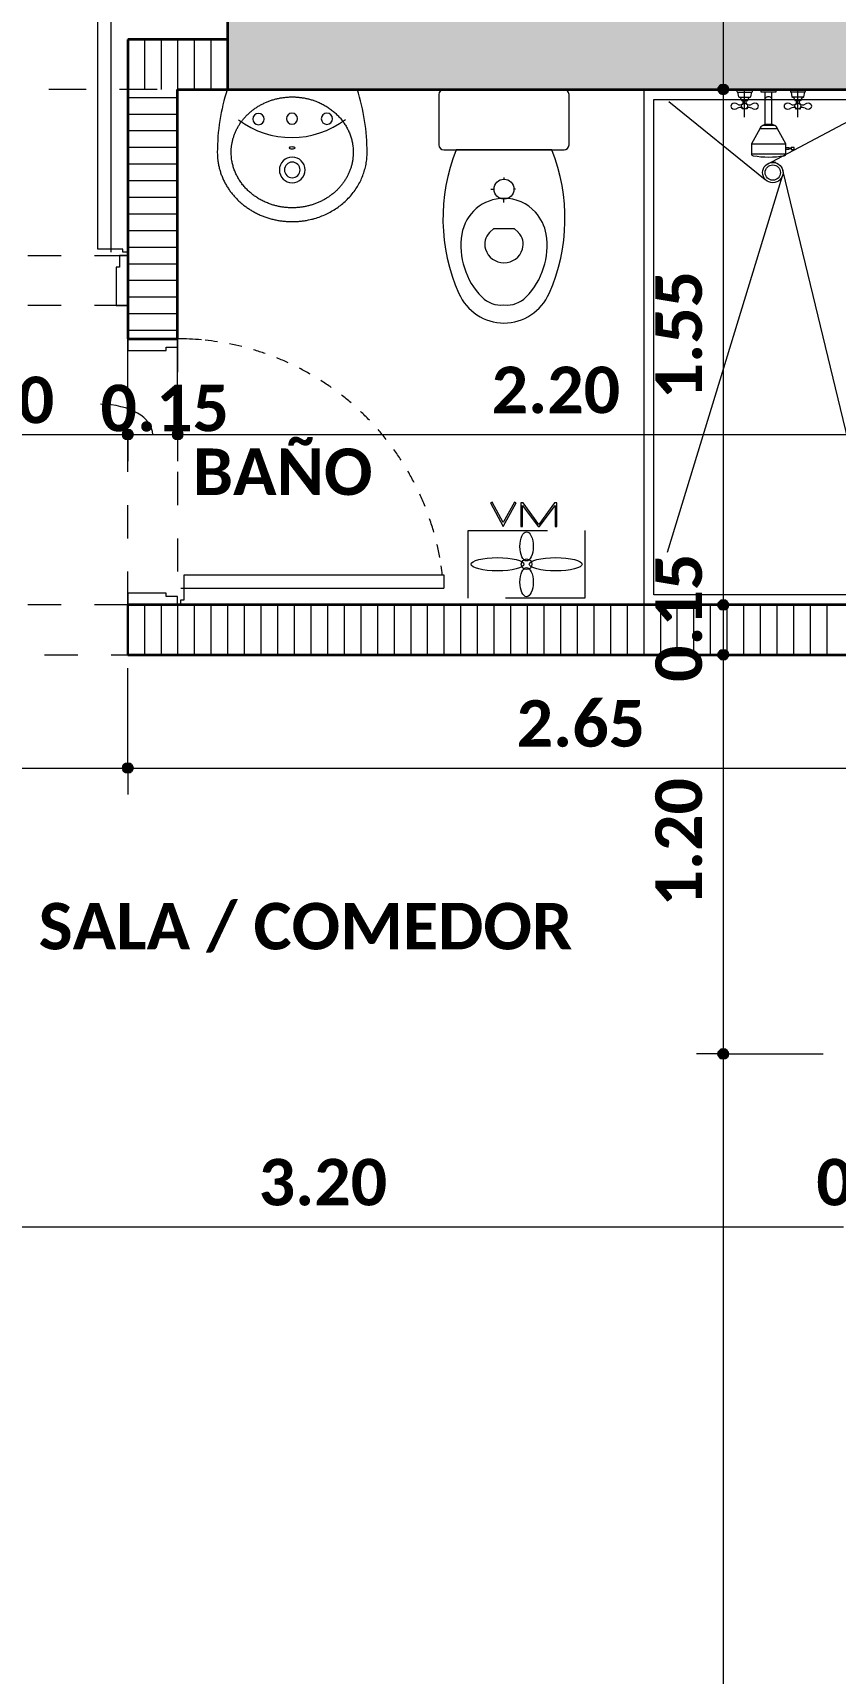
# Model space of a CAD drawing. Header units: metres. Extents: x -144 to 1000, y -717 to 29.
# Drawn here: x 693.197 to 695.607, y -565.188 to -560.256 of the extents above; entities that cross this region are included whole.
import ezdxf

# ---------------------------------------------------------------- set-up
doc = ezdxf.new("R2010")
doc.units = ezdxf.units.M
for name, pattern in [('Basculante', [0.11625, 0.075, -0.04125]), ('basculante modificado', [0.18, 0.1125, -0.0675]), ('Derribado', [0.36, 0.24, -0.12]), ('Trazo', [0.45, 0.225, -0.225]), ('Trazo_2_', [0.47625, 0.238125, -0.238125])]:
    doc.linetypes.add(name, pattern=pattern)
doc.layers.get('0').update_dxf_attribs({"color": 1})
for name, color, linetype, lineweight in [('A-ANNO-DIMS', 1, 'Continuous', 9), ('A-DETL', 1, 'Continuous', 9), ('A-DETL-GENF', 1, 'Continuous', 9), ('A-DETL-GENF-HDLN', 1, 'Trazo_2_', 9), ('A-DETL-MEDM', 1, 'Continuous', 30), ('A-DOOR', 1, 'Continuous', 9), ('A-DOOR-FRAM', 1, 'Continuous', 9), ('A-DOOR-HDLN', 1, 'Trazo', 20), ('A-WALL', 4, 'Continuous', 9), ('G-ANNO-TEXT', 2, 'Continuous', 9), ('P-SANR-FIXT', 1, 'Continuous', 9), ('S-COLS', 7, 'Continuous', 9)]:
    doc.layers.add(name, color=color, linetype=linetype, lineweight=lineweight)
doc.layers.add('A-WALL-PATT', color=7, linetype='Continuous', lineweight=35, true_color=0x9c9c9c)
doc.styles.add('Calibri_B', font='calibrib.ttf', dxfattribs={"height": 0.165})
doc.styles.add('Calibri_B_4', font='calibrib.ttf', dxfattribs={"height": 0.1125})

# ---------------------------------------------------------------- blocks, each defined once
blk = doc.blocks.new('S')
at = {"layer": 'A-ANNO-DIMS', "lineweight": 25}
h = blk.add_hatch(color=256, dxfattribs=at)
edge = h.paths.add_edge_path()
edge.add_arc((684.538, -499.6485), 0.015, 0, 360)
h = blk.add_hatch(color=256, dxfattribs=at)
edge = h.paths.add_edge_path()
edge.add_arc((684.538, -499.6485), 0.015, 0, 360)
h = blk.add_hatch(color=256, dxfattribs=at)
edge = h.paths.add_edge_path()
edge.add_arc((682.749, -500.6862), 0.015, 0, 360)
h = blk.add_hatch(color=256, dxfattribs=at)
edge = h.paths.add_edge_path()
edge.add_arc((682.749, -500.6862), 0.015, 0, 360)
h = blk.add_hatch(color=256, dxfattribs=at)
edge = h.paths.add_edge_path()
edge.add_arc((682.899, -500.6862), 0.015, 0, 360)
h = blk.add_hatch(color=256, dxfattribs=at)
edge = h.paths.add_edge_path()
edge.add_arc((682.899, -500.6862), 0.015, 0, 360)
h = blk.add_hatch(color=256, dxfattribs=at)
edge = h.paths.add_edge_path()
edge.add_arc((684.538, -501.1985), 0.015, 0, 360)
h = blk.add_hatch(color=256, dxfattribs=at)
edge = h.paths.add_edge_path()
edge.add_arc((684.538, -501.1985), 0.015, 0, 360)
h = blk.add_hatch(color=256, dxfattribs=at)
edge = h.paths.add_edge_path()
edge.add_arc((684.538, -501.3485), 0.015, 0, 360)
h = blk.add_hatch(color=256, dxfattribs=at)
edge = h.paths.add_edge_path()
edge.add_arc((684.538, -501.3485), 0.015, 0, 360)
h = blk.add_hatch(color=256, dxfattribs=at)
edge = h.paths.add_edge_path()
edge.add_arc((682.749, -501.689), 0.015, 0, 360)
h = blk.add_hatch(color=256, dxfattribs=at)
edge = h.paths.add_edge_path()
edge.add_arc((682.749, -501.689), 0.015, 0, 360)
h = blk.add_hatch(color=256, dxfattribs=at)
edge = h.paths.add_edge_path()
edge.add_arc((684.538, -502.5485), 0.015, 0, 360)
h = blk.add_hatch(color=256, dxfattribs=at)
edge = h.paths.add_edge_path()
edge.add_arc((684.538, -502.5485), 0.015, 0, 360)
at = {"layer": 'S-COLS', "true_color": 0x5b5b5b}
h = blk.add_hatch(color=251, dxfattribs=at)
h.paths.add_polyline_path([(697.4492, -507.3486), (697.4492, -506.4486), (696.9492, -506.4486), (696.9492, -507.3486), (697.3584, -507.3486)])
h.paths.add_polyline_path([(679.2055, -507.3486), (679.6494, -507.3486), (679.6494, -506.4486), (679.1494, -506.4486), (679.1494, -507.3486)])
h.paths.add_polyline_path([(687.3494, -507.3485), (687.3494, -506.4485), (686.8494, -506.4485), (686.8494, -507.3485)])
h.paths.add_polyline_path([(693.5604, -499.6485), (693.6495, -499.6485), (693.6495, -496.4985), (693.1495, -496.4985), (693.1495, -499.6485)])
h.paths.add_polyline_path([(683.4709, -499.6485), (685.0494, -499.6485), (685.049, -499.1486), (683.3492, -499.1486), (683.3492, -496.9986), (685.0495, -496.9986), (685.049, -496.4986), (683.0492, -496.4986), (683.0492, -499.6485), (683.1162, -499.6485)])
h.paths.add_polyline_path([(697.4495, -499.6485), (697.4495, -498.9486), (697.0495, -498.9486), (697.0495, -499.6485)])
h.paths.add_polyline_path([(679.4363, -499.6485), (679.6494, -499.6485), (679.6494, -498.9486), (679.1494, -498.9486), (679.1494, -499.6485), (679.4221, -499.6485)])
h.paths.add_polyline_path([(687.3494, -499.6485), (687.3494, -498.7485), (686.8494, -498.7485), (686.8494, -499.6485)])
h.paths.add_polyline_path([(687.3495, -497.3986), (687.3495, -496.4986), (686.8495, -496.4986), (686.8495, -497.3986)])
h.paths.add_polyline_path([(679.6492, -497.1986), (679.6492, -496.4975), (679.1492, -496.4986), (679.1492, -497.1986), (679.4242, -497.1986)])
h.paths.add_polyline_path([(697.2251, -497.1986), (697.4495, -497.1986), (697.4495, -496.4975), (697.0495, -496.4975), (697.0495, -497.1986)])
h.paths.add_polyline_path([(686.9244, -488.4986), (687.3494, -488.4986), (687.3494, -487.5986), (686.8494, -487.5986), (686.8494, -488.4986)])
h.paths.add_polyline_path([(697.2091, -488.4986), (697.4494, -488.4986), (697.4494, -487.5986), (696.9494, -487.5986), (696.9494, -488.4986)])
h.paths.add_polyline_path([(680.0745, -487.8986), (680.2494, -487.8986), (680.2494, -487.3986), (679.3494, -487.3986), (679.3494, -487.8986), (679.8744, -487.8986)])
at = {"layer": 'A-ANNO-DIMS'}
for p, q in [((684.538, -499.1486), (684.538, -499.6485)), ((684.538, -499.6485), (684.618, -499.6485)), ((684.538, -499.6485), (684.538, -501.1985)), ((684.538, -499.6485), (684.618, -499.6485)), ((682.749, -500.6862), (682.749, -500.3862)), ((682.749, -500.6862), (682.749, -500.3862)), ((682.899, -500.6862), (682.899, -500.3862)), ((682.899, -500.6862), (682.899, -500.3862)), ((681.849, -500.6862), (682.749, -500.6862)), ((682.749, -500.6862), (682.749, -500.7662)), ((682.749, -500.6862), (682.899, -500.6862)), ((682.749, -500.6862), (682.749, -500.7662)), ((682.899, -500.6862), (682.899, -500.7662)), ((682.899, -500.6862), (685.099, -500.6862)), ((682.899, -500.6862), (682.899, -500.7662)), ((684.538, -501.1985), (684.238, -501.1985)), ((684.538, -501.1985), (684.238, -501.1985)), ((684.538, -501.1985), (684.618, -501.1985)), ((684.538, -501.1985), (684.538, -501.3485)), ((684.538, -501.1985), (684.618, -501.1985)), ((684.538, -501.3485), (684.458, -501.3485)), ((684.538, -501.3485), (684.458, -501.3485)), ((684.538, -501.3485), (684.838, -501.3485)), ((684.538, -501.3485), (684.538, -502.5485)), ((684.538, -501.3485), (684.838, -501.3485)), ((682.749, -501.689), (682.749, -501.389)), ((682.749, -501.689), (682.749, -501.389)), ((681.699, -501.689), (682.749, -501.689)), ((682.749, -501.689), (682.749, -501.769)), ((682.749, -501.689), (685.399, -501.689)), ((682.749, -501.689), (682.749, -501.769)), ((684.538, -502.5485), (684.458, -502.5485)), ((684.538, -502.5485), (684.458, -502.5485)), ((684.538, -502.5485), (684.838, -502.5485)), ((684.538, -502.5485), (684.538, -507.0975)), ((684.538, -502.5485), (684.838, -502.5485)), ((681.699, -503.0682), (684.8993, -503.0682))]:
    blk.add_line(p, q, dxfattribs=at)
at = {"layer": 'A-ANNO-DIMS', "linetype": 'Derribado'}
blk.add_line((684.538, -499.6485), (684.238, -499.6485), dxfattribs=at)
blk.add_line((684.538, -499.6485), (684.238, -499.6485), dxfattribs=at)
at = {"layer": 'A-ANNO-DIMS', "lineweight": 25}
for centre in [(684.538, -499.6485), (684.538, -499.6485), (682.749, -500.6862), (682.749, -500.6862), (682.899, -500.6862), (682.899, -500.6862), (684.538, -501.1985), (684.538, -501.1985), (684.538, -501.3485), (684.538, -501.3485), (682.749, -501.689), (682.749, -501.689), (684.538, -502.5485), (684.538, -502.5485)]:
    blk.add_circle(centre, 0.015, dxfattribs=at)
at = {"layer": 'A-ANNO-DIMS'}
blk.add_ellipse((682.6673, -500.6862), major_axis=(0.1567, 0), ratio=0.579181, start_param=0, end_param=1.570796, dxfattribs=at)
at = {"layer": 'A-DETL', "color": 7, "linetype": 'basculante modificado'}
blk.add_line((683.0495, -499.6485), (679.6494, -499.6485), dxfattribs=at)
at = {"layer": 'A-DETL-GENF', "linetype": 'Basculante'}
for p, q in [((681.849, -500.1485), (682.749, -500.1485)), ((682.749, -500.1485), (682.749, -500.2985)), ((682.749, -500.2985), (681.849, -500.2985)), ((682.749, -501.1985), (682.749, -500.3985)), ((682.749, -500.3985), (682.899, -500.3985)), ((682.899, -500.3985), (682.899, -501.1985)), ((682.749, -501.1985), (681.699, -501.1985)), ((682.899, -501.1985), (682.749, -501.1985)), ((681.699, -501.3485), (682.749, -501.3485))]:
    blk.add_line(p, q, dxfattribs=at)
at = {"layer": 'A-DETL-GENF'}
for p, q in [((683.8436, -500.8893), (683.8385, -500.8921)), ((683.8385, -500.8921), (683.877, -500.9627)), ((683.877, -500.9508), (683.8436, -500.8893)), ((683.9105, -500.8893), (683.877, -500.9508)), ((683.877, -500.9627), (683.9155, -500.8921)), ((683.9155, -500.8921), (683.9105, -500.8893)), ((683.9295, -500.8921), (683.9295, -500.9627)), ((683.9366, -500.8921), (683.9295, -500.8921)), ((683.9352, -500.9627), (683.9352, -500.8998)), ((683.9352, -500.8998), (683.9816, -500.9627)), ((683.984, -500.9564), (683.9366, -500.8921)), ((684.0314, -500.8921), (683.984, -500.9564)), ((683.9864, -500.9627), (684.0328, -500.8998)), ((684.0385, -500.8921), (684.0314, -500.8921)), ((684.0328, -500.8998), (684.0328, -500.9627)), ((684.0385, -500.9627), (684.0385, -500.8921)), ((683.9295, -500.9627), (683.9352, -500.9627)), ((683.9816, -500.9627), (683.9864, -500.9627)), ((684.0328, -500.9627), (684.0385, -500.9627))]:
    blk.add_line(p, q, dxfattribs=at)
blk.add_circle((683.9472, -501.0764), 0.0159, dxfattribs=at)
for centre, major_axis, ratio in [((683.9472, -501.0227), (0, 0.0438), 0.454545), ((683.8598, -501.0764), (0.0795, 0), 0.25), ((683.9472, -501.1301), (0, 0.0438), 0.454545), ((684.0346, -501.0764), (-0.0795, 0), 0.25)]:
    blk.add_ellipse(centre, major_axis=major_axis, ratio=ratio, dxfattribs=at)
at = {"layer": 'A-DETL-GENF-HDLN'}
for p, q in [((683.772, -500.9752), (684.122, -500.9752)), ((683.772, -501.1781), (683.772, -500.9752)), ((684.122, -500.9752), (684.122, -501.1781)), ((684.122, -501.1781), (683.772, -501.1781))]:
    blk.add_line(p, q, dxfattribs=at)
at = {"layer": 'A-DETL-MEDM'}
blk.add_line((682.749, -501.3485), (682.749, -501.1985), dxfattribs=at)
at = {"layer": 'A-DOOR', "lineweight": 15}
for p, q in [((682.659, -500.1285), (682.659, -499.2485)), ((682.699, -500.1385), (682.699, -499.2485)), ((682.734, -500.1285), (682.659, -500.1285)), ((682.734, -500.1385), (682.734, -500.1285)), ((682.749, -500.1385), (682.734, -500.1385)), ((682.909, -501.1485), (683.699, -501.1485)), ((682.919, -501.1085), (683.699, -501.1085)), ((682.919, -501.1835), (682.919, -501.1085)), ((683.699, -501.1085), (683.699, -501.1485)), ((682.909, -501.1835), (682.919, -501.1835)), ((682.909, -501.1985), (682.909, -501.1835))]:
    blk.add_line(p, q, dxfattribs=at)
at = {"layer": 'A-DOOR'}
for p, q in [((682.749, -500.1485), (682.749, -500.2985)), ((682.899, -501.1985), (682.749, -501.1985))]:
    blk.add_line(p, q, dxfattribs=at)
for start, end in [(84.8602, 90), (81.4009, 84.0571), (76.0919, 78.7462), (70.7809, 73.4371), (65.4605, 68.1223), (60.1233, 62.7944), (54.7622, 57.4462), (49.3702, 52.0705), (43.9406, 46.6605), (38.4672, 41.2097), (32.9441, 35.7122), (27.366, 30.1622), (21.7283, 24.5549), (15.8316, 18.8857), (10.2582, 13.1511), (10.2582, 13.1511), (6.4594, 8.45)]:
    blk.add_arc((682.899, -501.1985), 0.8, start, end, dxfattribs=at)
at = {"layer": 'A-DOOR-FRAM'}
for p, q in [((682.749, -500.1485), (682.724, -500.1485)), ((682.724, -500.1485), (682.724, -500.1835)), ((682.724, -500.1835), (682.714, -500.1835)), ((682.714, -500.1835), (682.714, -500.2985)), ((682.714, -500.2985), (682.749, -500.2985)), ((682.749, -500.3985), (682.749, -500.4335)), ((682.899, -500.4235), (682.899, -500.3985)), ((682.749, -500.4335), (682.864, -500.4335)), ((682.864, -500.4335), (682.864, -500.4235)), ((682.864, -500.4235), (682.899, -500.4235)), ((682.749, -501.1635), (682.749, -501.1985)), ((682.864, -501.1635), (682.749, -501.1635)), ((682.864, -501.1735), (682.864, -501.1635)), ((682.899, -501.1735), (682.864, -501.1735)), ((682.899, -501.1985), (682.899, -501.1735))]:
    blk.add_line(p, q, dxfattribs=at)
at = {"layer": 'A-DOOR-HDLN'}
blk.add_line((682.749, -500.3985), (682.899, -500.3985), dxfattribs=at)
at = {"layer": 'A-WALL', "lineweight": 35}
for p, q in [((682.749, -499.4985), (682.749, -500.3985)), ((683.0494, -499.4985), (682.749, -499.4985)), ((683.0494, -499.6485), (683.0494, -499.4985)), ((682.899, -500.3985), (682.899, -499.6485)), ((682.899, -499.6485), (683.0494, -499.6485)), ((682.749, -500.3985), (682.899, -500.3985)), ((685.099, -501.1985), (682.749, -501.1985)), ((682.749, -501.3485), (685.399, -501.3485))]:
    blk.add_line(p, q, dxfattribs=at)
at = {"layer": 'A-WALL-PATT', "color": 8, "lineweight": 5, "true_color": 0x727272}
for p, q in [((682.799, -499.4985), (682.799, -499.6485)), ((682.849, -499.4985), (682.849, -499.6485)), ((682.899, -499.4985), (682.899, -499.6485)), ((682.949, -499.4985), (682.949, -499.6485)), ((682.999, -499.4985), (682.999, -499.6485)), ((683.049, -499.4985), (683.049, -499.6485)), ((682.899, -499.6736), (682.749, -499.6736)), ((682.899, -499.7236), (682.749, -499.7236)), ((682.899, -499.7736), (682.749, -499.7736)), ((682.899, -499.8236), (682.749, -499.8236)), ((682.899, -499.8736), (682.749, -499.8736)), ((682.899, -499.9236), (682.749, -499.9236)), ((682.899, -499.9736), (682.749, -499.9736)), ((682.899, -500.0236), (682.749, -500.0236)), ((682.899, -500.0736), (682.749, -500.0736)), ((682.899, -500.1236), (682.749, -500.1236)), ((682.899, -500.1736), (682.749, -500.1736)), ((682.899, -500.2236), (682.749, -500.2236)), ((682.899, -500.2736), (682.749, -500.2736)), ((682.899, -500.3236), (682.749, -500.3236)), ((682.899, -500.3736), (682.749, -500.3736)), ((682.799, -501.1985), (682.799, -501.3485)), ((682.849, -501.1985), (682.849, -501.3485)), ((682.899, -501.1985), (682.899, -501.3485)), ((682.949, -501.1985), (682.949, -501.3485)), ((682.999, -501.1985), (682.999, -501.3485)), ((683.049, -501.1985), (683.049, -501.3485)), ((683.099, -501.1985), (683.099, -501.3485)), ((683.149, -501.1985), (683.149, -501.3485)), ((683.199, -501.1985), (683.199, -501.3485)), ((683.249, -501.1985), (683.249, -501.3485)), ((683.299, -501.1985), (683.299, -501.3485)), ((683.349, -501.1985), (683.349, -501.3485)), ((683.399, -501.1985), (683.399, -501.3485)), ((683.449, -501.1985), (683.449, -501.3485)), ((683.499, -501.1985), (683.499, -501.3485)), ((683.549, -501.1985), (683.549, -501.3485)), ((683.599, -501.1985), (683.599, -501.3485)), ((683.649, -501.1985), (683.649, -501.3485)), ((683.699, -501.1985), (683.699, -501.3485)), ((683.749, -501.1985), (683.749, -501.3485)), ((683.799, -501.1985), (683.799, -501.3485)), ((683.849, -501.1985), (683.849, -501.3485)), ((683.899, -501.1985), (683.899, -501.3485)), ((683.949, -501.1985), (683.949, -501.3485)), ((683.999, -501.1985), (683.999, -501.3485)), ((684.049, -501.1985), (684.049, -501.3485)), ((684.099, -501.1985), (684.099, -501.3485)), ((684.149, -501.1985), (684.149, -501.3485)), ((684.199, -501.1985), (684.199, -501.3485)), ((684.249, -501.1985), (684.249, -501.3485)), ((684.299, -501.1985), (684.299, -501.3485)), ((684.349, -501.1985), (684.349, -501.3485)), ((684.399, -501.1985), (684.399, -501.3485)), ((684.449, -501.1985), (684.449, -501.3485)), ((684.499, -501.1985), (684.499, -501.3485)), ((684.549, -501.1985), (684.549, -501.3485)), ((684.599, -501.1985), (684.599, -501.3485)), ((684.649, -501.1985), (684.649, -501.3485)), ((684.699, -501.1985), (684.699, -501.3485)), ((684.749, -501.1985), (684.749, -501.3485)), ((684.799, -501.1985), (684.799, -501.3485)), ((684.849, -501.1985), (684.849, -501.3485))]:
    blk.add_line(p, q, dxfattribs=at)
at = {"layer": 'P-SANR-FIXT'}
for p, q in [((683.6838, -499.6635), (683.6838, -499.8157)), ((684.0747, -499.8157), (684.0747, -499.6635)), ((684.299, -499.6485), (684.299, -501.1985)), ((684.5801, -499.6558), (684.5786, -499.6485)), ((684.5817, -499.6574), (684.6228, -499.6574)), ((684.5844, -499.6706), (684.5817, -499.6574)), ((684.586, -499.6722), (684.6184, -499.6722)), ((684.6022, -499.7318), (684.6022, -499.6485)), ((684.6228, -499.6574), (684.62, -499.6706)), ((684.6259, -499.6485), (684.6244, -499.6558)), ((684.6523, -499.6565), (684.6523, -499.6485)), ((684.6958, -499.6565), (684.6523, -499.6565)), ((684.6642, -499.6759), (684.6642, -499.6565)), ((684.6839, -499.6759), (684.6839, -499.6565)), ((684.6958, -499.6485), (684.6958, -499.6565)), ((684.7386, -499.6485), (684.7401, -499.6558)), ((684.7417, -499.6574), (684.7444, -499.6706)), ((684.7828, -499.6574), (684.7417, -499.6574)), ((684.7784, -499.6722), (684.746, -499.6722)), ((684.7622, -499.7318), (684.7622, -499.6485)), ((684.78, -499.6706), (684.7828, -499.6574)), ((684.7844, -499.6558), (684.7859, -499.6485)), ((684.329, -501.1685), (684.329, -499.6785)), ((684.329, -499.6785), (685.069, -499.6785)), ((684.3746, -499.6849), (684.6639, -499.9191)), ((684.5942, -499.6825), (684.6102, -499.6825)), ((684.5946, -499.7068), (684.5946, -499.7046)), ((684.5977, -499.7068), (684.5946, -499.7068)), ((684.5978, -499.6893), (684.5978, -499.6825)), ((684.6067, -499.6893), (684.6067, -499.6825)), ((684.6099, -499.7068), (684.6068, -499.7068)), ((684.6099, -499.7046), (684.6099, -499.7068)), ((684.6642, -499.7534), (684.6642, -499.6759)), ((685.0246, -499.6855), (684.666, -499.8762)), ((684.6839, -499.7534), (684.6839, -499.6759)), ((684.7702, -499.6825), (684.7542, -499.6825)), ((684.7546, -499.7046), (684.7546, -499.7068)), ((684.7546, -499.7068), (684.7577, -499.7068)), ((684.7578, -499.6893), (684.7578, -499.6825)), ((684.7667, -499.6893), (684.7667, -499.6825)), ((684.7668, -499.7068), (684.7699, -499.7068)), ((684.7699, -499.7068), (684.7699, -499.7046)), ((684.6478, -499.7669), (684.6224, -499.8119)), ((684.7011, -499.7669), (684.6478, -499.7669)), ((684.6562, -499.7572), (684.6642, -499.7534)), ((684.6927, -499.7572), (684.6562, -499.7572)), ((684.6642, -499.7534), (684.6839, -499.7534)), ((684.6847, -499.7534), (684.6927, -499.7572)), ((684.7264, -499.8119), (684.7011, -499.7669)), ((684.6224, -499.8119), (684.7264, -499.8119)), ((684.6224, -499.8119), (684.6224, -499.8423)), ((684.7264, -499.8423), (684.7264, -499.8119)), ((683.6988, -499.8307), (683.8793, -499.8307)), ((684.0233, -499.8307), (683.7353, -499.8307)), ((683.8793, -499.8307), (684.0597, -499.8307)), ((684.6224, -499.8423), (684.7264, -499.8423)), ((684.6822, -499.8676), (684.696, -499.8676)), ((684.7264, -499.8233), (684.7352, -499.8233)), ((684.7352, -499.8291), (684.7264, -499.8291)), ((684.7352, -499.8233), (684.7352, -499.8291)), ((684.7422, -499.8249), (684.7352, -499.8249)), ((684.7422, -499.8275), (684.7352, -499.8275)), ((684.7422, -499.8233), (684.7422, -499.8291)), ((684.751, -499.8233), (684.7422, -499.8233)), ((684.7422, -499.8291), (684.751, -499.8291)), ((684.751, -499.8291), (684.751, -499.8233)), ((683.8793, -499.9135), (683.8793, -499.9185)), ((684.37, -501.0398), (684.716, -499.9083)), ((685.0001, -501.0645), (684.7166, -499.8915)), ((683.8393, -499.9485), (683.8493, -499.9485)), ((683.9143, -499.9485), (683.9093, -499.9485)), ((683.8793, -499.9885), (683.8793, -499.9785)), ((683.8362, -500.0791), (683.8485, -500.0667)), ((683.8485, -500.0667), (683.9101, -500.0667)), ((683.9101, -500.0667), (683.9224, -500.0791)), ((685.069, -501.1685), (684.329, -501.1685))]:
    blk.add_line(p, q, dxfattribs=at)
for centre, radius in [((684.6022, -499.699), 0.00903), ((684.7622, -499.699), 0.00903), ((684.6868, -499.8987), 0.0307), ((683.8793, -499.9485), 0.03), ((684.6868, -499.8987), 0.0231)]:
    blk.add_circle(centre, radius, dxfattribs=at)
for centre, radius, start, end in [((683.6323, -499.8381), 0.6142, 162.0171, 179.9829), ((682.854, -499.8381), 0.6142, 0.0171, 17.9829), ((683.6988, -499.6635), 0.015, 90, 180), ((684.0597, -499.6635), 0.015, 0, 90), ((684.5817, -499.6558), 0.0016, 180, 270), ((684.586, -499.6706), 0.0016, 180, 270), ((684.5833, -499.6811), 0.00934, 1.4421, 72.9741), ((684.6212, -499.6811), 0.00934, 107.0259, 178.5579), ((684.6184, -499.6706), 0.0016, 270, 0), ((684.6228, -499.6558), 0.0016, 270, 360), ((684.674, -499.6821), 0.0116, 32.372, 147.628), ((684.7417, -499.6558), 0.0016, 180, 270), ((684.746, -499.6706), 0.0016, 180, 270), ((684.7433, -499.6811), 0.00934, 1.4421, 72.9741), ((684.7812, -499.6811), 0.00934, 107.0259, 178.5579), ((684.7784, -499.6706), 0.0016, 270, 0), ((684.7828, -499.6558), 0.0016, 270, 360), ((683.1419, -499.7379), 0.017, 0, 180), ((683.2424, -499.7365), 0.0168, 90, 270), ((683.2424, -499.7365), 0.0168, 270, 90), ((683.3475, -499.7369), 0.017, 0, 180), ((684.5667, -499.699), 0.00597, 127.4869, 232.5131), ((684.5726, -499.7027), 0.0127, 49.3875, 138.7213), ((684.5726, -499.6954), 0.0127, 221.2787, 310.6125), ((684.5877, -499.6816), 0.0133, 239.2408, 313.1352), ((684.5882, -499.719), 0.0158, 66.2284, 117.6734), ((684.5942, -499.6809), 0.0016, 180, 270), ((684.5954, -499.6893), 0.0024, 305.3035, 0), ((684.6091, -499.6893), 0.0024, 180, 234.6965), ((684.6168, -499.6816), 0.0133, 226.8648, 300.7592), ((684.6163, -499.719), 0.0158, 62.3266, 113.7716), ((684.6102, -499.6809), 0.0016, 270, 0), ((684.6319, -499.7027), 0.0127, 41.2787, 130.6125), ((684.6319, -499.6954), 0.0127, 229.3875, 318.7213), ((684.6378, -499.699), 0.00597, 307.4869, 52.5131), ((684.7267, -499.699), 0.00597, 127.4869, 232.5131), ((684.7326, -499.7027), 0.0127, 49.3875, 138.7213), ((684.7326, -499.6954), 0.0127, 221.2787, 310.6125), ((684.7477, -499.6816), 0.0133, 239.2408, 313.1352), ((684.7482, -499.719), 0.0158, 66.2284, 117.6734), ((684.7542, -499.6809), 0.0016, 180, 270), ((684.7554, -499.6893), 0.0024, 305.3035, 0), ((684.7691, -499.6893), 0.0024, 180, 234.6965), ((684.7768, -499.6816), 0.0133, 226.8648, 300.7592), ((684.7763, -499.719), 0.0158, 62.3266, 113.7716), ((684.7702, -499.6809), 0.0016, 270, 360), ((684.7919, -499.7027), 0.0127, 41.2787, 130.6125), ((684.7919, -499.6954), 0.0127, 229.3875, 318.7213), ((684.7978, -499.699), 0.00597, 307.4869, 52.5131), ((683.2416, -499.5269), 0.2666, 233.0879, 307.323), ((683.1419, -499.7379), 0.017, 180, 0), ((683.3475, -499.7369), 0.017, 180, 0), ((684.6631, -499.7717), 0.016, 115.3085, 162.5748), ((684.6858, -499.7717), 0.016, 17.4252, 64.6915), ((683.6988, -499.8157), 0.015, 180, 270), ((684.0597, -499.8157), 0.015, 270, 0), ((683.2431, -499.8908), 0.0386, 0, 180), ((683.2431, -499.8908), 0.0235, 0, 180), ((684.2543, -500.0367), 0.5584, 158.3591, 203.7969), ((683.5042, -500.0367), 0.5584, 336.2031, 21.6409), ((684.628, -499.8423), 0.0056, 180, 270), ((684.6744, -499.5808), 0.2711, 260.1458, 279.8542), ((684.7208, -499.8423), 0.0056, 270, 360), ((683.2431, -499.8908), 0.0386, 180, 0), ((683.2431, -499.8908), 0.0235, 180, 0), ((683.8793, -500.1044), 0.1282, 89.9985, 170.9061), ((683.8793, -500.1044), 0.1282, 42.4453, 90.0015), ((683.8793, -500.1044), 0.1282, 9.0939, 42.4453), ((683.9698, -500.1189), 0.2199, 170.9061, 224.3974), ((683.8715, -500.1144), 0.05, 135, 197.1865), ((683.887, -500.1144), 0.05, 342.8171, 45), ((683.7888, -500.1189), 0.2199, 315.6026, 9.0939), ((683.8793, -500.112), 0.0581, 197.1865, 342.8171), ((683.8807, -500.2014), 0.15, 203.7969, 269.4689), ((683.8779, -500.2014), 0.15, 270.5311, 336.2031), ((683.871, -500.2156), 0.0816, 224.3974, 275.8355), ((683.8876, -500.2156), 0.0816, 264.1645, 315.6026)]:
    blk.add_arc(centre, radius, start, end, dxfattribs=at)
for major_axis in [(-0.00908, 0), (0.00908, 0)]:
    blk.add_ellipse((683.2426, -499.8246), major_axis=major_axis, ratio=0.332108, start_param=3.141593, end_param=6.283185, dxfattribs=at)
for points, knots in [([(683.0598, -499.8379), (683.0598, -499.8311), (683.0605, -499.821), (683.0627, -499.8078), (683.065, -499.798), (683.068, -499.7884), (683.0716, -499.7788), (683.0759, -499.7694), (683.0807, -499.7604), (683.0861, -499.7517), (683.0922, -499.7432), (683.0988, -499.735), (683.1058, -499.7273), (683.1134, -499.72), (683.1215, -499.7131), (683.1301, -499.7066), (683.1389, -499.7007), (683.1482, -499.6952), (683.1579, -499.6903), (683.1679, -499.6858), (683.1781, -499.682), (683.1885, -499.6787), (683.1992, -499.676), (683.2101, -499.6739), (683.221, -499.6724), (683.232, -499.6715), (683.2431, -499.6712), (683.2543, -499.6715), (683.2653, -499.6724), (683.2761, -499.6739), (683.287, -499.676), (683.2978, -499.6787), (683.3091, -499.6823), (683.3209, -499.6868), (683.3333, -499.6926), (683.3451, -499.6992), (683.3562, -499.7066), (683.3669, -499.7148), (683.3768, -499.7236), (683.3858, -499.733), (683.3942, -499.7432), (683.4016, -499.7538), (683.4081, -499.7648), (683.4137, -499.7764), (683.4184, -499.7884), (683.422, -499.8004), (683.4254, -499.8168), (683.4264, -499.8294), (683.4265, -499.8379)], [0, 0, 0, 0, 0.038462, 0.057692, 0.076923, 0.096154, 0.115385, 0.134615, 0.153846, 0.173077, 0.192308, 0.211538, 0.230769, 0.25, 0.269231, 0.288462, 0.307692, 0.326923, 0.346154, 0.365385, 0.384615, 0.403846, 0.423077, 0.442308, 0.461538, 0.480769, 0.5, 0.519231, 0.538462, 0.557692, 0.576923, 0.596154, 0.615385, 0.639423, 0.663462, 0.6875, 0.711538, 0.735577, 0.759615, 0.783654, 0.807692, 0.831731, 0.855769, 0.879808, 0.903846, 0.927885, 0.951923, 1, 1, 1, 1]), ([(683.0181, -499.8379), (683.0182, -499.846), (683.0189, -499.858), (683.0213, -499.8736), (683.0239, -499.8852), (683.0271, -499.8966), (683.0311, -499.908), (683.0358, -499.9191), (683.041, -499.9298), (683.0469, -499.9402), (683.0535, -499.9503), (683.0607, -499.9601), (683.0684, -499.9694), (683.0766, -499.9782), (683.0854, -499.9867), (683.0947, -499.9946), (683.1043, -500.0021), (683.1144, -500.0089), (683.1249, -500.0153), (683.1357, -500.0211), (683.1468, -500.0264), (683.1582, -500.031), (683.1699, -500.035), (683.1819, -500.0385), (683.1939, -500.0413), (683.206, -500.0435), (683.2184, -500.0451), (683.2308, -500.046), (683.2431, -500.0464), (683.2555, -500.046), (683.2679, -500.0451), (683.2803, -500.0435), (683.2914, -500.0415), (683.3014, -500.0392), (683.3134, -500.036), (683.3282, -500.0311), (683.345, -500.0239), (683.3615, -500.0154), (683.3771, -500.0056), (683.3917, -499.9948), (683.4055, -499.9826), (683.418, -499.9695), (683.4293, -499.9554), (683.4395, -499.9402), (683.4481, -499.9246), (683.4553, -499.908), (683.461, -499.8909), (683.4651, -499.8737), (683.4675, -499.856), (683.4681, -499.844), (683.4681, -499.8379)], [0, 0, 0, 0, 0.035714, 0.053571, 0.071429, 0.089286, 0.107143, 0.125, 0.142857, 0.160714, 0.178571, 0.196429, 0.214286, 0.232143, 0.25, 0.267857, 0.285714, 0.303571, 0.321429, 0.339286, 0.357143, 0.375, 0.392857, 0.410714, 0.428571, 0.446429, 0.464286, 0.482143, 0.5, 0.517857, 0.535714, 0.553571, 0.571429, 0.584821, 0.598214, 0.625, 0.651786, 0.678571, 0.705357, 0.732143, 0.758929, 0.785714, 0.8125, 0.839286, 0.866071, 0.892857, 0.919643, 0.946429, 0.973214, 1, 1, 1, 1]), ([(683.4265, -499.8379), (683.4264, -499.8448), (683.4258, -499.8549), (683.4236, -499.8681), (683.4213, -499.8778), (683.4183, -499.8875), (683.4147, -499.8971), (683.4104, -499.9064), (683.4056, -499.9154), (683.4002, -499.9241), (683.3941, -499.9326), (683.3875, -499.9408), (683.3805, -499.9485), (683.3729, -499.9558), (683.3648, -499.9627), (683.3562, -499.9692), (683.3474, -499.9752), (683.3381, -499.9806), (683.3284, -499.9856), (683.3184, -499.99), (683.3082, -499.9939), (683.2978, -499.9971), (683.287, -499.9998), (683.2761, -500.002), (683.2653, -500.0035), (683.2543, -500.0044), (683.2431, -500.0047), (683.232, -500.0044), (683.221, -500.0035), (683.2101, -500.002), (683.1992, -499.9998), (683.1885, -499.9971), (683.1772, -499.9936), (683.1654, -499.989), (683.153, -499.9832), (683.1412, -499.9766), (683.13, -499.9693), (683.1194, -499.9611), (683.1095, -499.9522), (683.1005, -499.9428), (683.0921, -499.9327), (683.0846, -499.922), (683.0782, -499.911), (683.0726, -499.8994), (683.0679, -499.8875), (683.0643, -499.8754), (683.0609, -499.8591), (683.0598, -499.8465), (683.0598, -499.8379)], [0, 0, 0, 0, 0.038462, 0.057692, 0.076923, 0.096154, 0.115385, 0.134615, 0.153846, 0.173077, 0.192308, 0.211538, 0.230769, 0.25, 0.269231, 0.288462, 0.307692, 0.326923, 0.346154, 0.365385, 0.384615, 0.403846, 0.423077, 0.442308, 0.461538, 0.480769, 0.5, 0.519231, 0.538462, 0.557692, 0.576923, 0.596154, 0.615385, 0.639423, 0.663462, 0.6875, 0.711538, 0.735577, 0.759615, 0.783654, 0.807692, 0.831731, 0.855769, 0.879808, 0.903846, 0.927885, 0.951923, 1, 1, 1, 1])]:
    blk.add_open_spline(points, degree=3, knots=knots, dxfattribs=at)
at = {"layer": 'S-COLS', "lineweight": 35}
for p, q in [((683.0492, -496.4986), (683.0492, -499.6485)), ((683.0492, -499.6485), (685.0494, -499.6485))]:
    blk.add_line(p, q, dxfattribs=at)
at = {"layer": 'A-ANNO-DIMS', "char_height": 0.14, "width": 0.376134, "attachment_point": 1, "rotation": 90, "line_spacing_factor": 1.158048, "style": 'Calibri_B_4'}
for s, insert in [('1.55', (684.334, -500.5802)), ('0.15', (684.334, -501.4302)), ('1.20', (684.334, -502.1052))]:
    blk.add_mtext(s, dxfattribs=dict(at, insert=insert))
at = {"layer": 'A-ANNO-DIMS', "char_height": 0.14, "width": 0.376134, "attachment_point": 1, "line_spacing_factor": 1.158048, "style": 'Calibri_B_4'}
for s, insert in [('0.90', (682.1423, -500.5122)), ('2.20', (683.8423, -500.4821)), ('0.15', (682.6673, -500.5365)), ('2.65', (683.9173, -501.485)), ('3.20', (683.1424, -502.8641)), ('0.15', (684.8176, -502.8641))]:
    blk.add_mtext(s, dxfattribs=dict(at, insert=insert))
at = {"layer": 'G-ANNO-TEXT', "style": 'Calibri_B'}
for s, p in [('BAÑO', (682.9443, -500.8683)), ('SALA / COMEDOR', (682.4815, -502.2345))]:
    blk.add_text(s, height=0.14, dxfattribs=at).set_placement(p)

msp = doc.modelspace()

# ---------------------------------------------------------------- block references
at = {"color": 3}
msp.add_blockref('S', (10.7329, -60.7772), dxfattribs=at)

doc.saveas('drawing.dxf')
